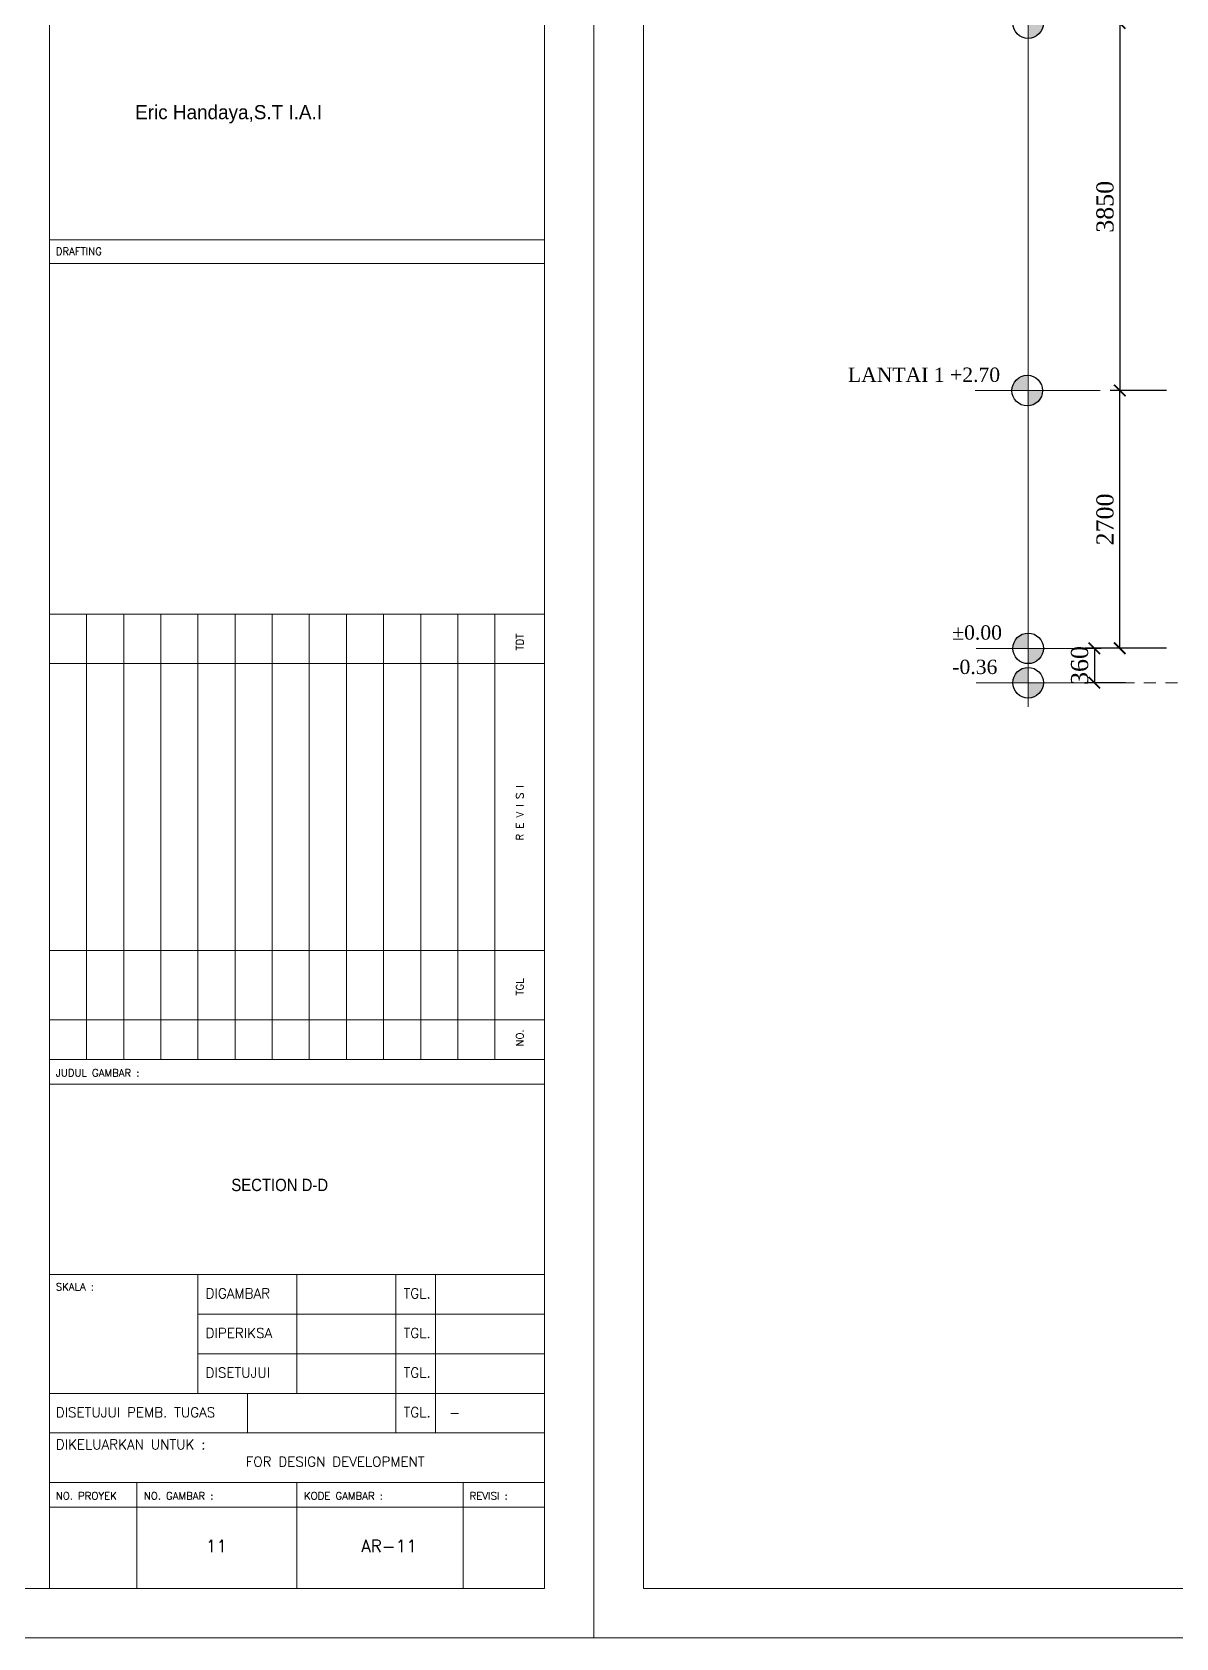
# Model space of a CAD drawing. Header units: millimetres. Extents: x -9564 to 494436, y -140371 to 4257.
# Drawn here: x 427.2 to 439.18, y 101.31 to 118.13 of the extents above; entities that cross this region are included whole.
import ezdxf
from ezdxf.enums import TextEntityAlignment as Align

# ---------------------------------------------------------------- set-up
doc = ezdxf.new("R2010")
doc.units = ezdxf.units.MM
doc.header["$MEASUREMENT"] = 0
doc.linetypes.add('DASHED2', pattern=[0.375, 0.25, -0.125])
doc.linetypes.add('HIDDEN2', pattern=[0.1875, 0.125, -0.0625])
doc.layers.get('DEFPOINTS').update_dxf_attribs({"lineweight": 18})
for name, color, linetype, lineweight in [('AS', 8, 'HIDDEN2', 5), ('DIM', 1, 'Continuous', 5), ('KOP', 7, 'Continuous', 80), ('LEGEND', 1, 'DASHED2', 50), ('XR-KOP A3_MOZART$0$A-TXTKOP', 3, 'Continuous', 5), ('XR-KOP A3_MOZART$0$KOP-A1$0$A-GRSKOP', 1, 'Continuous', 5), ('XR-KOP A3_MOZART$0$KOP-A1$0$A-TXTKOP', 3, 'Continuous', 5)]:
    doc.layers.add(name, color=color, linetype=linetype, lineweight=lineweight)
doc.layers.add('ht', color=14, linetype='Continuous')
doc.layers.add('TEXT', color=4, linetype='Continuous')
doc.styles.add('HAND', font='ROMAND.SHX', dxfattribs={"width": 0.8, "height": 250})
doc.styles.add('style1', font='times.ttf', dxfattribs={"height": 0.15})
doc.styles.add('style2', font='times.ttf', dxfattribs={"height": 0.18})
doc.styles.add('XR-KOP A3_MOZART$0$KOP-A1$0$ROMANS', font='romans.shx', dxfattribs={"height": 200})
doc.styles.add('XR-KOP A3_MOZART$0$ROMAND', font='romand.shx', dxfattribs={"height": 2, "bigfont": 'bigfont.shx'})
doc.styles.add('XR-KOP A3_MOZART$0$ROMANS', font='romans.shx', dxfattribs={"height": 200})
doc.dimstyles.new('ISO-25', dxfattribs={"dimtxt": 0.18, "dimasz": 0.12, "dimexe": 0.1, "dimexo": 0.1, "dimgap": 0.0625, "dimtad": 1, "dimtoh": 1, "dimdec": 0, "dimlfac": 1000, "dimtxsty": 'style2', "dimblk": 'ARCHTICK', "dimcen": 0.15, "dimclrd": 1, "dimclre": 1, "dimclrt": 4, "dimadec": 0, "dimazin": 0, "dimtfac": 1, "dimtdec": 0, "dimtmove": 0, "dimatfit": 3, "dimldrblk": 'OBLIQUE', "dimfxl": 1, "dimarcsym": 0})

# ---------------------------------------------------------------- blocks, each defined once
blk = doc.blocks.new('hsdh')
at = {"layer": 'XR-KOP A3_MOZART$0$KOP-A1$0$A-GRSKOP', "linetype": 'Continuous', "lineweight": 5}
for p, q in [((140385, 56660), (140385, 82138)), ((140385, 69286), (145017, 69286)), ((140385, 69063), (145017, 69063)), ((140385, 65781), (145017, 65781)), ((140385, 65781), (145017, 65781)), ((140732, 61611), (140732, 65781)), ((141079, 61611), (141079, 65781)), ((141427, 61611), (141427, 65781)), ((141774, 61611), (141774, 65781)), ((142122, 61611), (142122, 65781)), ((142469, 61611), (142469, 65781)), ((142816, 61611), (142816, 65781)), ((143164, 61611), (143164, 65781)), ((143511, 61611), (143511, 65781)), ((143859, 61611), (143859, 65781)), ((144206, 61611), (144206, 65781)), ((144554, 61611), (144554, 65781)), ((140385, 65317), (145017, 65317)), ((140385, 62631), (145017, 62631)), ((140385, 61982), (145017, 61982)), ((140385, 61611), (145017, 61611)), ((140385, 61611), (145017, 61611)), ((140385, 61380), (145017, 61380)), ((140385, 59597), (145017, 59597)), ((141774, 59597), (141774, 58485)), ((142701, 59597), (142701, 58485)), ((143627, 59597), (143627, 58115)), ((143998, 59597), (143998, 58115)), ((141774, 59226), (145017, 59226)), ((141774, 58856), (145017, 58856)), ((140385, 58485), (145017, 58485)), ((142237, 58485), (142237, 58115)), ((140385, 58115), (145017, 58115)), ((140385, 57651), (145017, 57651)), ((141201, 57651), (141201, 56660)), ((142701, 57651), (142701, 56660)), ((144258, 57651), (144258, 56660)), ((140385, 57420), (145017, 57420))]:
    blk.add_line(p, q, dxfattribs=at)
at = {"layer": 'XR-KOP A3_MOZART$0$KOP-A1$0$A-GRSKOP', "color": 0, "linetype": 'Continuous', "lineweight": 5}
blk.add_lwpolyline([(145480, 82601), (107945, 82601), (107945, 56197), (145480, 56197)], close=True, dxfattribs=at)
at = {"layer": 'XR-KOP A3_MOZART$0$KOP-A1$0$A-GRSKOP', "color": 5, "linetype": 'Continuous', "lineweight": 5}
blk.add_lwpolyline([(145017, 82138), (108409, 82138), (108409, 56660), (145017, 56660)], close=True, dxfattribs=at)
at = {"layer": 'KOP', "color": 7, "insert": (141186, 70546), "char_height": 132.26, "attachment_point": 1, "style": 'style2'}
blk.add_mtext('{\\fBankGothic Lt BT|b0|i0|c0|p34;Eric Handaya,S.T I.A.I}', dxfattribs=at)
at = {"layer": 'XR-KOP A3_MOZART$0$A-TXTKOP', "lineweight": 5, "style": 'XR-KOP A3_MOZART$0$ROMANS'}
blk.add_text('-', height=92.6, dxfattribs=at).set_placement((144125, 58258))
at = {"layer": 'XR-KOP A3_MOZART$0$KOP-A1$0$A-TXTKOP', "lineweight": 5, "style": 'XR-KOP A3_MOZART$0$KOP-A1$0$ROMANS'}
for s, height, p in [('DRAFTING', 69.5, (140443, 69142)), ('JUDUL GAMBAR :', 69.49, (140443, 61451)), ('SKALA :', 69.5, (140443, 59449)), ('DIGAMBAR', 92.6, (141846, 59375)), ('TGL.', 92.6, (143699, 59375)), ('DIPERIKSA', 92.6, (141846, 59004)), ('TGL.', 92.6, (143699, 59004)), ('DISETUJUI', 92.6, (141846, 58634)), ('TGL.', 92.6, (143699, 58634)), ('DISETUJUI PEMB. TUGAS', 92.65, (140443, 58262)), ('TGL.', 92.6, (143699, 58263)), ('DIKELUARKAN UNTUK :', 92.65, (140443, 57961)), ('FOR DESIGN DEVELOPMENT', 92.65, (142221, 57800)), ('NO. PROYEK', 69.5, (140443, 57491)), ('NO. GAMBAR :', 69.49, (141267, 57491)), ('KODE GAMBAR :', 69.49, (142767, 57491)), ('REVISI :', 69.5, (144317, 57491))]:
    blk.add_text(s, height=height, dxfattribs=at).set_placement(p)
for s, height, p in [('TDT', 69.5, (144822, 65440)), ('R E V I S I', 69.49, (144822, 63662)), ('TGL', 69.5, (144822, 62210)), ('NO.', 69.5, (144822, 61732))]:
    blk.add_text(s, height=height, rotation=90, dxfattribs=at).set_placement(p)
blk = doc.blocks.new('_ArchTick')
at = {"color": 0, "linetype": 'ByBlock', "const_width": 0.15}
blk.add_lwpolyline([(-0.5, -0.5), (0.5, 0.5)], dxfattribs=at)
blk = doc.blocks.new('*D194')
at = {"color": 1, "lineweight": -2, "transparency": 16777216}
for p, q in [((662.235, 156.601), (661.647, 156.601)), ((661.747, 153.901), (661.747, 156.601)), ((662.235, 153.901), (661.647, 153.901))]:
    blk.add_line(p, q, dxfattribs=at)
at = {"layer": 'DEFPOINTS', "color": 0, "transparency": 16777216}
for p in [(661.747, 156.601), (662.335, 156.601), (662.335, 153.901)]:
    blk.add_point(p, dxfattribs=at)
at = {"color": 1, "lineweight": -2, "transparency": 16777216, "xscale": 0.12, "yscale": 0.12, "zscale": 0.12}
for p, rotation in [((661.747, 156.601), 90), ((661.747, 153.901), 270)]:
    blk.add_blockref('_ArchTick', p, dxfattribs=dict(at, rotation=rotation))
at = {"color": 4, "transparency": 16777216, "insert": (661.593, 155.251), "char_height": 0.18, "attachment_point": 5, "rotation": 90, "style": 'style2'}
blk.add_mtext('2700', dxfattribs=at)
blk = doc.blocks.new('_Oblique')
at = {"color": 0, "linetype": 'ByBlock', "lineweight": -2}
blk.add_line((-0.5, -0.5), (0.5, 0.5), dxfattribs=at)
blk = doc.blocks.new('*D195')
at = {"color": 1, "lineweight": -2, "transparency": 16777216}
for p, q in [((662.235, 160.451), (661.647, 160.451)), ((661.747, 160.451), (661.747, 156.601)), ((662.235, 156.601), (661.647, 156.601))]:
    blk.add_line(p, q, dxfattribs=at)
at = {"layer": 'DEFPOINTS', "color": 0, "transparency": 16777216}
for p in [(662.335, 160.451), (661.747, 156.601), (662.335, 156.601)]:
    blk.add_point(p, dxfattribs=at)
at = {"color": 1, "lineweight": -2, "transparency": 16777216, "xscale": 0.12, "yscale": 0.12, "zscale": 0.12}
for p, rotation in [((661.747, 160.451), 90), ((661.747, 156.601), 270)]:
    blk.add_blockref('_ArchTick', p, dxfattribs=dict(at, rotation=rotation))
at = {"color": 4, "transparency": 16777216, "insert": (661.593, 158.526), "char_height": 0.18, "attachment_point": 5, "rotation": 90, "style": 'style2'}
blk.add_mtext('3850', dxfattribs=at)
blk = doc.blocks.new('A$C459A4C15')
at = {"layer": 'ht'}
h = blk.add_hatch(color=256, dxfattribs=at)
h.paths.add_polyline_path([(0, 0.0801), (0, 0), (-0.0801, 0, -0.414214)])
h.paths.add_polyline_path([(0, 0), (0.0801, 0, -0.414214), (0, -0.0801)])
blk.add_circle((0, 0), 0.0801, dxfattribs=at)
blk = doc.blocks.new('*D329')
at = {"color": 1, "lineweight": -2, "transparency": 16777216}
for p, q in [((662.074, 153.901), (661.381, 153.901)), ((661.481, 153.901), (661.481, 153.541)), ((661.808, 153.541), (661.381, 153.541))]:
    blk.add_line(p, q, dxfattribs=at)
at = {"layer": 'DEFPOINTS', "color": 0, "transparency": 16777216}
for p in [(662.174, 153.901), (661.481, 153.541), (661.908, 153.541)]:
    blk.add_point(p, dxfattribs=at)
at = {"color": 1, "lineweight": -2, "transparency": 16777216, "xscale": 0.12, "yscale": 0.12, "zscale": 0.12}
for p, rotation in [((661.481, 153.901), 90), ((661.481, 153.541), 270)]:
    blk.add_blockref('_ArchTick', p, dxfattribs=dict(at, rotation=rotation))
at = {"color": 4, "transparency": 16777216, "insert": (661.327, 153.721), "char_height": 0.18, "attachment_point": 5, "rotation": 90, "style": 'style2'}
blk.add_mtext('360', dxfattribs=at)
blk = doc.blocks.new('A$C2a879c63')
at = {"layer": 'AS'}
blk.add_line((467.3125, 10.0054), (479.7948, 10.0054), dxfattribs=at)
at = {"layer": 'DIM', "color": 1, "linetype": 'ByBlock'}
for p, q in [((466.5488, 25.1378), (466.5488, 9.7514)), ((465.9953, 13.0654), (467.3035, 13.0654)), ((466.0043, 10.3654), (467.3125, 10.3654)), ((466.0043, 10.0054), (467.3125, 10.0054))]:
    blk.add_line(p, q, dxfattribs=at)
at = {"xscale": 2, "yscale": 2, "zscale": 2}
for p in [(466.5488, 16.9154), (466.5398, 13.0654), (466.5488, 10.3654), (466.5488, 10.0054)]:
    blk.add_blockref('A$C459A4C15', p, dxfattribs=at)
at = {"layer": 'LEGEND', "xscale": 0.00111896417510141, "yscale": 0.00111896417510141, "zscale": 0.00111896417510141}
for p in [(299.213, -62.8819), (341.213, -62.8819)]:
    blk.add_blockref('hsdh', p, dxfattribs=at)
at = {"color": 4, "style": 'HAND'}
for tag, height, rotation, p in [('DRY.WASHER', 0.054, 0, (11.9366, 24.9122)), ('PATIO', 0.135, 0, (20.9666, 21.5696)), ('GENSET', 0.135, 0, (18.2157, 17.1045)), ('PLANTERBOX', 0.135, 90, (22.169, 13.2959)), ('PLANTERBOX', 0.135, 0, (18.5224, 11.5633)), ('PATIO', 0.135, 0, (400.0395, 10.821)), ('CARPORT', 0.135, 0, (12.157, 9.7744)), ('CARPORT', 0.135, 0, (20.6202, 9.7744))]:
    blk.add_attdef(tag, text='', height=height, rotation=rotation, dxfattribs=at).set_placement(p, align=Align.MIDDLE)
at = {"layer": 'TEXT', "style": 'style1'}
for s, p in [('LANTAI 1 +2.70', (466.2555, 13.1568)), ('%%P0.00', (466.2748, 10.4568)), ('-0.36', (466.227, 10.0968))]:
    blk.add_text(s, height=0.15, dxfattribs=at).set_placement(p, align=Align.RIGHT)
at = {"layer": 'XR-KOP A3_MOZART$0$A-TXTKOP', "attachment_point": 1, "style": 'XR-KOP A3_MOZART$0$ROMAND'}
for s, heights, insert, char_height in [('\\pxt15;{\\fCentury Gothic|b0|i0|c0|p34;\\W0.9;SECTION D-D}', [0], (458.2027, 4.8096), 0.129586), ('11', [0], (457.9357, 1.0259), 0.12959), ('AR-11', [0.1296], (459.5629, 1.0259), 0.12959)]:
    blk.add_mtext_dynamic_manual_height_columns(s, width=334.351235, gutter_width=75.5301, heights=heights, dxfattribs=dict(at, insert=insert, char_height=char_height))
at = {"layer": 'XR-KOP A3_MOZART$0$A-TXTKOP', "style": 'XR-KOP A3_MOZART$0$ROMAND'}
for tag, p in [('1:200', (37.0468, 3.1879)), ('1:100', (79.0468, 3.1879)), ('1:100', (121.0468, 3.1879)), ('1:100', (163.0468, 3.1879)), ('1:100', (205.0468, 3.1879)), ('1:100', (247.0468, 3.1879)), ('1:100', (289.0468, 3.1879)), ('1:100', (331.0468, 3.1879)), ('1:100', (373.0468, 3.1879)), ('1:100', (415.0468, 3.1879)), ('1:100', (457.0468, 3.1879)), ('1:100', (499.0468, 3.1879))]:
    blk.add_attdef(tag, text='', height=0.1296, dxfattribs=at).set_placement(p, align=Align.MIDDLE)
for p1, picture, middle in [((468.0967, 16.9154), '*D195', (467.3555, 14.9904)), ((468.0967, 10.3654), '*D194', (467.3552, 11.7154))]:
    dim = blk.add_linear_dim(base=(467.5095, 13.0654), p1=p1, p2=(468.0967, 13.0654), angle=90, dimstyle='ISO-25')
    dim.commit()
    dim.dimension.update_dxf_attribs({"geometry": picture, "text_midpoint": middle, "insert": (-194.2379, -143.5351)})
dim = blk.add_linear_dim(base=(467.2434, 10.0054), p1=(467.9359, 10.3654), p2=(467.6698, 10.0054), angle=90, dimstyle='ISO-25')
dim.commit()
dim.dimension.update_dxf_attribs({"geometry": '*D329', "text_midpoint": (467.2434, 10.1854), "dimtype": 128, "insert": (-194.2379, -143.5351)})

msp = doc.modelspace()

# ---------------------------------------------------------------- block references
msp.add_blockref('A$C2a879c63', (-28.9148, 101.3058))

doc.saveas('drawing.dxf')
